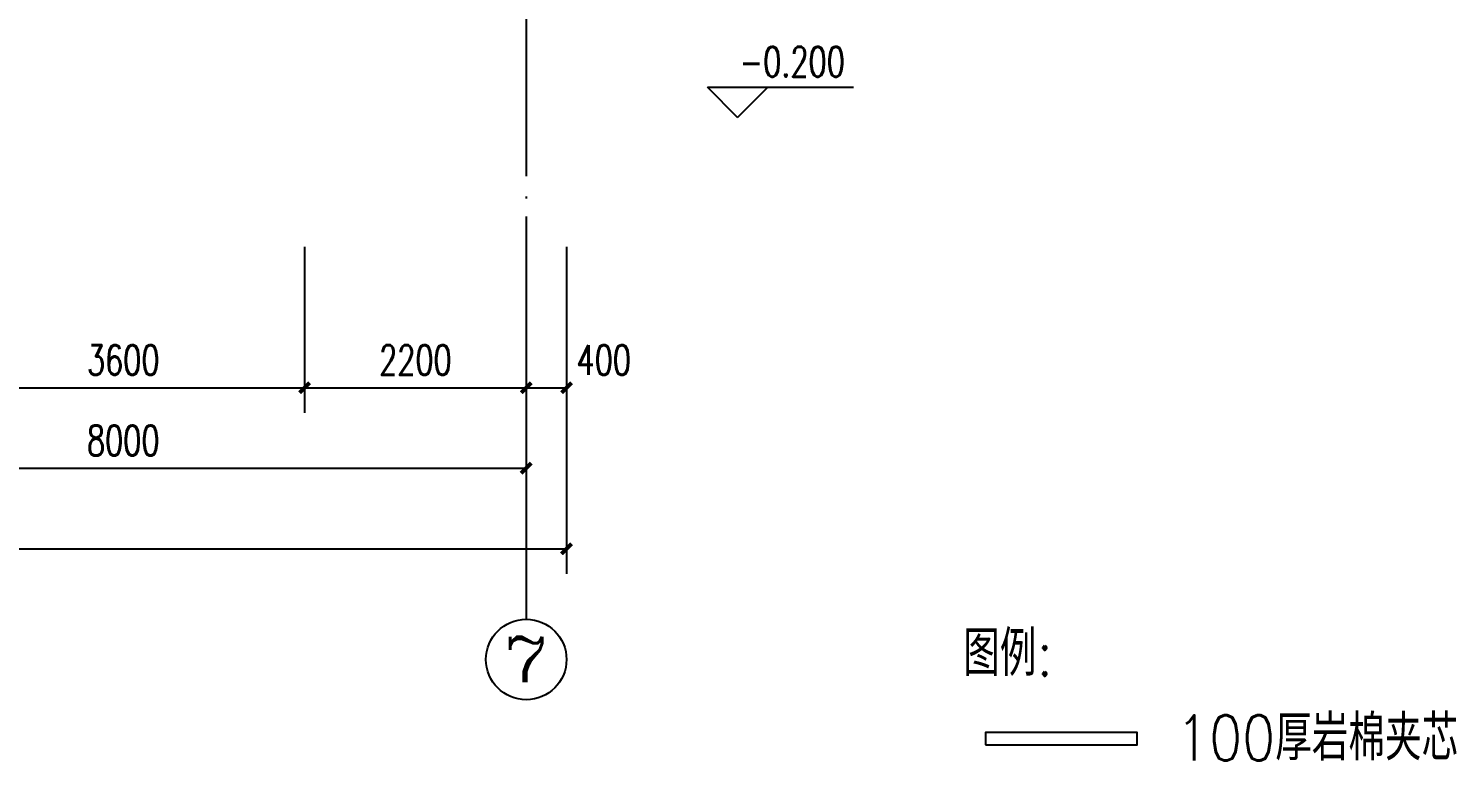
# Model space of a CAD drawing. Extents: x 4414382 to 4540065, y -615151 to -235742.
# Drawn here: x 4509582 to 4523688, y -410227 to -402805 of the extents above; entities that cross this region are included whole.
import ezdxf
from ezdxf.enums import TextEntityAlignment as Align

# ---------------------------------------------------------------- set-up
doc = ezdxf.new("R2010")
doc.units = 0
doc.header["$LTSCALE"] = 1000
doc.header["$MEASUREMENT"] = 0
doc.linetypes.add('DOTE', pattern=[2.42, 2, -0.2, 0.02, -0.2])
doc.layers.get('0').update_dxf_attribs({"linetype": 'CONTINUOUS'})
doc.layers.get('Defpoints').update_dxf_attribs({"linetype": 'CONTINUOUS'})
for name, color, linetype in [('AXIS', 3, 'CONTINUOUS'), ('AXIS_TEXT', 7, 'CONTINUOUS'), ('DIM_ELEV', 3, 'CONTINUOUS'), ('DOTE', 252, 'CONTINUOUS'), ('PUB_DIM', 3, 'CONTINUOUS'), ('PUB_TEXT', 7, 'CONTINUOUS')]:
    doc.layers.add(name, color=color, linetype=linetype)
doc.styles.add('_TCH_AXIS', font='COMPLEX', dxfattribs={"bigfont": 'GBCBIG'})
doc.styles.add('_TCH_DIM', font='SIMPLEX', dxfattribs={"bigfont": 'GBCBIG'})
doc.styles.add('_TCH_DIM_T3', font='SIMPLEX', dxfattribs={"width": 0.705882, "bigfont": 'GBCBIG'})
doc.styles.add('COMPLEX', font='COMPLEX')
doc.styles.add('HZ1', font='txt.shx', dxfattribs={"bigfont": 'hzdx.shx'})
doc.dimstyles.new('_TCH_ARCH&&100', dxfattribs={"dimtxt": 297.5, "dimasz": 100, "dimexe": 250, "dimexo": 300, "dimgap": 126.25, "dimtad": 1, "dimdec": 0, "dimzin": 0, "dimdsep": 46, "dimtxsty": '_TCH_DIM_T3', "dimblk": 'ARCHTICK', "dimcen": 0.09, "dimclrt": 7, "dimazin": 2, "dimtfac": 1, "dimtdec": 0, "dimtix": 1, "dimtmove": 2, "dimatfit": 3, "dimfxl": 0, "dimtolj": 1, "dimtzin": 0, "dimarcsym": 0})

# ---------------------------------------------------------------- blocks, each defined once
blk = doc.blocks.new('_ArchTick')
at = {"color": 0, "linetype": 'ByBlock', "const_width": 0.4}
blk.add_lwpolyline([(-0.5, -0.5), (0.5, 0.5)], dxfattribs=at)
blk = doc.blocks.new('*D109')
at = {"layer": 'Defpoints', "color": 0}
for p in [(4508723, -404674), (4512323, -404674), (4512323, -406374)]:
    blk.add_point(p, dxfattribs=at)
at = {"layer": 'PUB_DIM', "color": 0, "lineweight": -2}
for p, q in [((4508723, -404974), (4508723, -406624)), ((4512323, -404974), (4512323, -406624)), ((4508723, -406374), (4512323, -406374))]:
    blk.add_line(p, q, dxfattribs=at)
at = {"layer": 'PUB_DIM', "color": 0, "lineweight": -2, "xscale": 100, "yscale": 100, "zscale": 100, "rotation": 180}
blk.add_blockref('_ArchTick', (4508723, -406374), dxfattribs=at)
at = {"layer": 'PUB_DIM', "color": 0, "lineweight": -2, "xscale": 100, "yscale": 100, "zscale": 100}
blk.add_blockref('_ArchTick', (4512323, -406374), dxfattribs=at)
at = {"layer": 'PUB_DIM', "color": 7, "insert": (4510523, -406099), "char_height": 297.5, "attachment_point": 5, "style": '_TCH_DIM_T3'}
blk.add_mtext('\\A1;3600', dxfattribs=at)
blk = doc.blocks.new('*D110')
at = {"layer": 'Defpoints', "color": 0}
for p in [(4512323, -404674), (4514523, -404674), (4514523, -406374)]:
    blk.add_point(p, dxfattribs=at)
at = {"layer": 'PUB_DIM', "color": 0, "lineweight": -2}
for p, q in [((4512323, -404974), (4512323, -406624)), ((4514523, -404974), (4514523, -406624)), ((4512323, -406374), (4514523, -406374))]:
    blk.add_line(p, q, dxfattribs=at)
at = {"layer": 'PUB_DIM', "color": 0, "lineweight": -2, "xscale": 100, "yscale": 100, "zscale": 100, "rotation": 180}
blk.add_blockref('_ArchTick', (4512323, -406374), dxfattribs=at)
at = {"layer": 'PUB_DIM', "color": 0, "lineweight": -2, "xscale": 100, "yscale": 100, "zscale": 100}
blk.add_blockref('_ArchTick', (4514523, -406374), dxfattribs=at)
at = {"layer": 'PUB_DIM', "color": 7, "insert": (4513423, -406099), "char_height": 297.5, "attachment_point": 5, "style": '_TCH_DIM_T3'}
blk.add_mtext('\\A1;2200', dxfattribs=at)
blk = doc.blocks.new('*D111')
at = {"layer": 'Defpoints', "color": 0}
for p in [(4514523, -404674), (4514923, -404674), (4514923, -406374)]:
    blk.add_point(p, dxfattribs=at)
at = {"layer": 'PUB_DIM', "color": 0, "lineweight": -2}
for p, q in [((4514523, -404974), (4514523, -406624)), ((4514923, -404974), (4514923, -406624)), ((4514523, -406374), (4514923, -406374))]:
    blk.add_line(p, q, dxfattribs=at)
at = {"layer": 'PUB_DIM', "color": 0, "lineweight": -2, "xscale": 100, "yscale": 100, "zscale": 100, "rotation": 180}
blk.add_blockref('_ArchTick', (4514523, -406374), dxfattribs=at)
at = {"layer": 'PUB_DIM', "color": 0, "lineweight": -2, "xscale": 100, "yscale": 100, "zscale": 100}
blk.add_blockref('_ArchTick', (4514923, -406374), dxfattribs=at)
at = {"layer": 'PUB_DIM', "color": 7, "insert": (4515293, -406099), "char_height": 297.5, "attachment_point": 5, "style": '_TCH_DIM_T3'}
blk.add_mtext('\\A1;400', dxfattribs=at)
blk = doc.blocks.new('*D308')
at = {"layer": 'AXIS', "color": 0, "lineweight": -2}
for p, q in [((4506523, -404974), (4506523, -407424)), ((4514523, -404974), (4514523, -407424)), ((4506523, -407174), (4514523, -407174))]:
    blk.add_line(p, q, dxfattribs=at)
at = {"layer": 'Defpoints', "color": 0}
for p in [(4506523, -404674), (4514523, -404674), (4514523, -407174)]:
    blk.add_point(p, dxfattribs=at)
at = {"layer": 'AXIS', "color": 0, "lineweight": -2, "xscale": 100, "yscale": 100, "zscale": 100, "rotation": 180}
blk.add_blockref('_ArchTick', (4506523, -407174), dxfattribs=at)
at = {"layer": 'AXIS', "color": 0, "lineweight": -2, "xscale": 100, "yscale": 100, "zscale": 100}
blk.add_blockref('_ArchTick', (4514523, -407174), dxfattribs=at)
at = {"layer": 'AXIS', "color": 7, "insert": (4510523, -406899), "char_height": 297.5, "attachment_point": 5, "style": '_TCH_DIM_T3'}
blk.add_mtext('\\A1;8000', dxfattribs=at)
blk = doc.blocks.new('*D309')
at = {"layer": 'AXIS', "color": 0, "lineweight": -2}
for p, q in [((4466123, -404974), (4466123, -408224)), ((4514923, -404974), (4514923, -408224)), ((4466123, -407974), (4514923, -407974))]:
    blk.add_line(p, q, dxfattribs=at)
at = {"layer": 'Defpoints', "color": 0}
for p in [(4466123, -404674), (4514923, -404674), (4514923, -407974)]:
    blk.add_point(p, dxfattribs=at)
at = {"layer": 'AXIS', "color": 0, "lineweight": -2, "xscale": 100, "yscale": 100, "zscale": 100, "rotation": 180}
blk.add_blockref('_ArchTick', (4466123, -407974), dxfattribs=at)
at = {"layer": 'AXIS', "color": 0, "lineweight": -2, "xscale": 100, "yscale": 100, "zscale": 100}
blk.add_blockref('_ArchTick', (4514923, -407974), dxfattribs=at)
at = {"layer": 'AXIS', "color": 7, "insert": (4490523, -407699), "char_height": 297.5, "attachment_point": 5, "style": '_TCH_DIM_T3'}
blk.add_mtext('\\A1;48800', dxfattribs=at)
blk = doc.blocks.new('_AXISO')
blk.add_circle((0, 0), 0.5)
at = {"layer": 'AXIS_TEXT', "style": 'COMPLEX', "width": 1.041667}
blk.add_attdef('A', text='', height=0.56, dxfattribs=at).set_placement((-0.25, -0.28), (0.25, -0.28), align=Align.FIT)

msp = doc.modelspace()

# ---------------------------------------------------------------- linework, layer by layer
msp.add_lwpolyline([(4519083.5, -409919.8), (4520588, -409919.8), (4520588, -409799.8), (4519083.5, -409799.8)], close=True)
at = {"layer": 'AXIS', "color": 0}
msp.add_line((4514523.1, -404673.6), (4514523.1, -408673.6), dxfattribs=at)
at = {"layer": 'DIM_ELEV'}
for p, q in [((4516621.7, -403690), (4516321.7, -403390)), ((4516321.7, -403390), (4517771.7, -403390)), ((4516621.7, -403690), (4516921.7, -403390))]:
    msp.add_line(p, q, dxfattribs=at)
at = {"layer": 'DOTE', "linetype": 'DOTE'}
msp.add_line((4514523.1, -378073.6), (4514523.1, -404673.6), dxfattribs=at)

# ---------------------------------------------------------------- block references
at = {"layer": 'AXIS', "color": 0}
ref = msp.add_blockref('_AXISO', (4514523.1, -409073.6), dxfattribs=dict(at, xscale=800, yscale=800, zscale=800))
ref.add_attrib('A', '7', dxfattribs={"layer": 'AXIS_TEXT', "color": 0, "height": 452.5, "style": '_TCH_AXIS', "width": 1.5}).set_placement((4514296.8, -409299.9), (4514749.3, -409299.9), align=Align.FIT)

# ---------------------------------------------------------------- texts
at = {"color": 4, "style": 'HZ1', "width": 0.85}
for s, p in [('图例:', (4518860.7, -409237.9)), ('100厚岩棉夹芯板墙(竖板)', (4520974.1, -410076.8))]:
    msp.add_text(s, height=450, dxfattribs=at).set_placement(p)
at = {"layer": 'PUB_TEXT', "style": '_TCH_DIM', "width": 0.705882}
msp.add_text('-0.200', height=297.5, dxfattribs=at).set_placement((4516641.7, -403285))

# ---------------------------------------------------------------- dimensions: what is measured, and where the dimension line sits
at = {"layer": 'AXIS', "color": 0}
for p1, p2, distance, picture, middle in [((4466123.1, -404673.6), (4514923.1, -404673.6), -3300, '*D309', (4490523.1, -407698.6)), ((4506523.1, -404673.6), (4514523.1, -404673.6), -2500, '*D308', (4510523.1, -406898.6))]:
    dim = msp.add_aligned_dim(p1=p1, p2=p2, distance=distance, dimstyle='_TCH_ARCH&&100', dxfattribs=at)
    dim.commit()
    dim.dimension.update_dxf_attribs({"geometry": picture, "text_midpoint": middle})
at = {"layer": 'PUB_DIM', "color": 0}
for p1, p2, picture, middle in [((4508723.1, -404673.6), (4512323.1, -404673.6), '*D109', (4510523.1, -406098.6)), ((4512323.1, -404673.6), (4514523.1, -404673.6), '*D110', (4513423.1, -406098.6))]:
    dim = msp.add_aligned_dim(p1=p1, p2=p2, distance=-1700, dimstyle='_TCH_ARCH&&100', dxfattribs=at)
    dim.commit()
    dim.dimension.update_dxf_attribs({"geometry": picture, "text_midpoint": middle})
dim = msp.add_linear_dim(base=(4514923.1, -406373.6), p1=(4514523.1, -404673.6), p2=(4514923.1, -404673.6), angle=360, dimstyle='_TCH_ARCH&&100', dxfattribs=at)
dim.commit()
dim.dimension.update_dxf_attribs({"geometry": '*D111', "text_midpoint": (4515293.1, -406098.6), "dimtype": 129})

doc.saveas('drawing.dxf')
